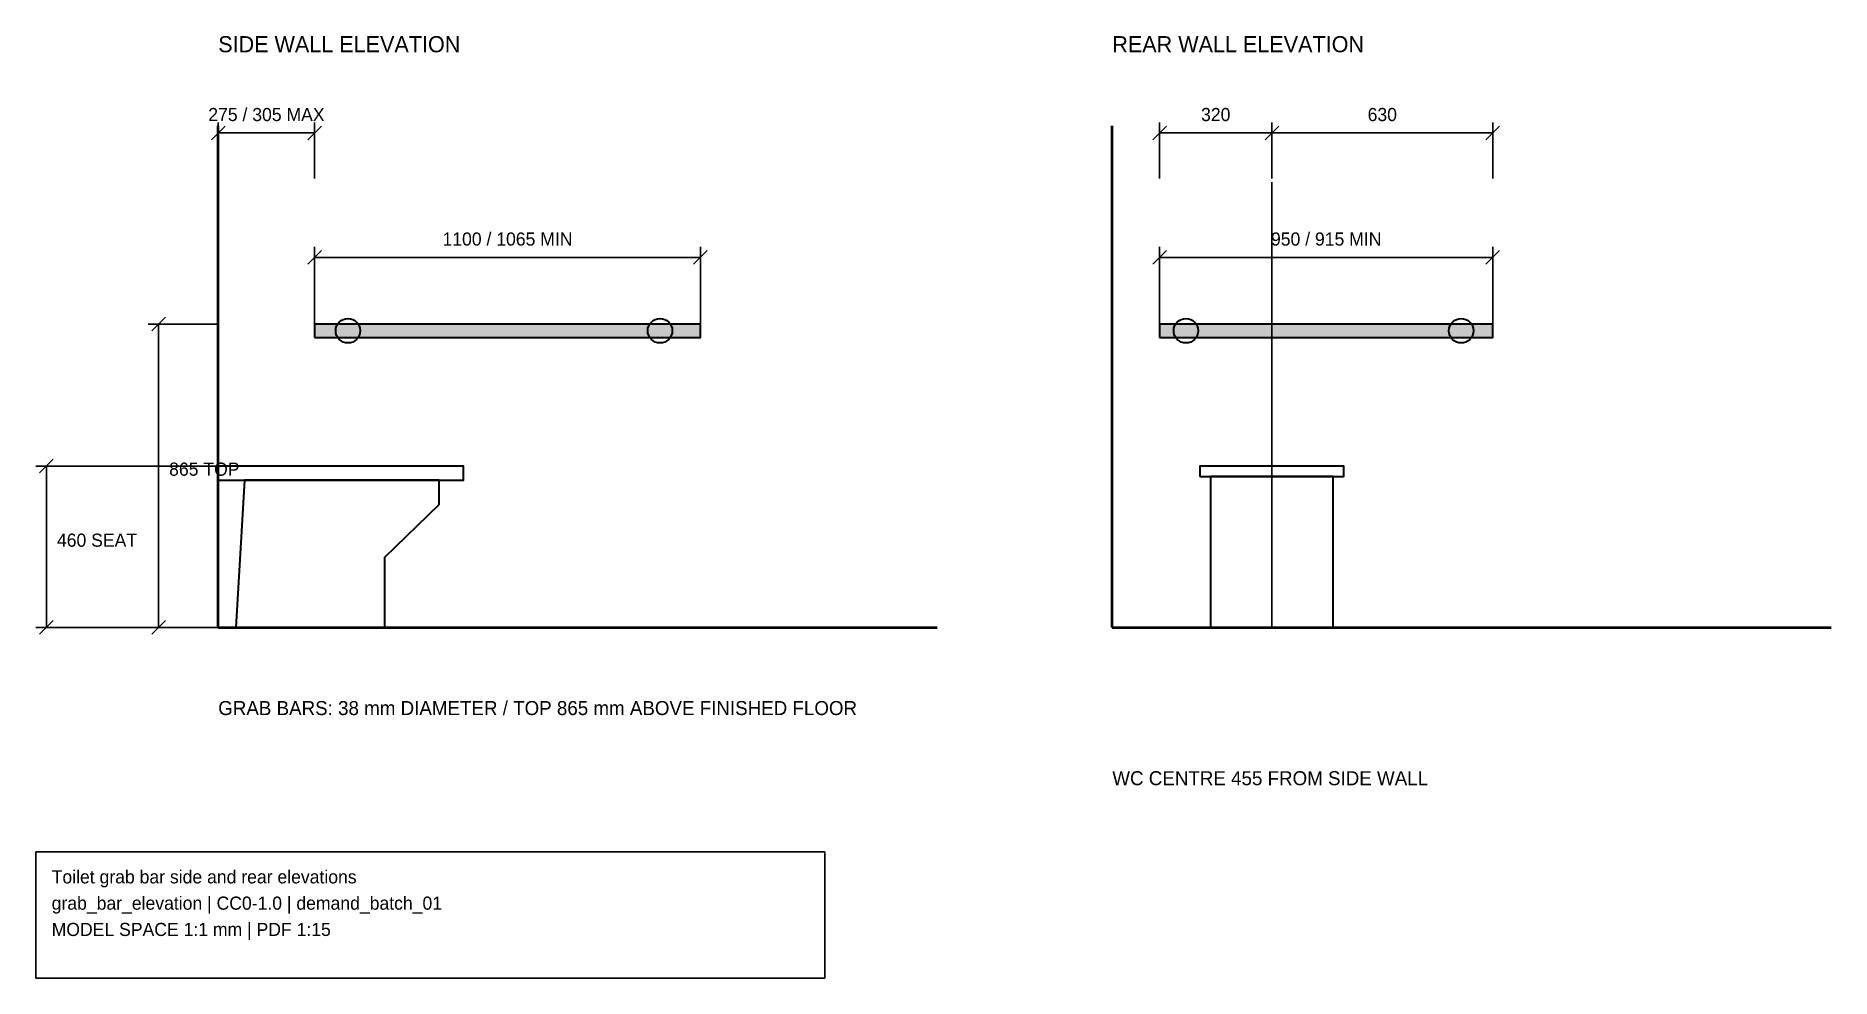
# Model space of a CAD drawing. Header units: millimetres. Extents: x -520 to 4600, y -1000 to 1687.
import ezdxf
from ezdxf.enums import TextEntityAlignment as Align

# ---------------------------------------------------------------- set-up
doc = ezdxf.new("R2010")
doc.units = ezdxf.units.MM
for name, color, linetype, lineweight, true_color in [('DIMENSIONS', 7, 'Continuous', 30, 0x233842), ('FIXTURES', 7, 'Continuous', 40, 0x14242c), ('TEXT', 7, 'Continuous', 25, 0x101820), ('TITLE_BLOCK', 7, 'Continuous', 30, 0x101820), ('WALLS', 7, 'Continuous', 50, 0x101820)]:
    doc.layers.add(name, color=color, linetype=linetype, lineweight=lineweight, true_color=true_color)

msp = doc.modelspace()

# ---------------------------------------------------------------- hatches: boundary and pattern name
at = {"layer": 'FIXTURES'}
for points in [[(275, 827), (1375, 827), (1375, 865), (275, 865)], [(2685, 827), (3635, 827), (3635, 865), (2685, 865)]]:
    msp.add_hatch(color=7, dxfattribs=at).paths.add_polyline_path(points)

# ---------------------------------------------------------------- linework, layer by layer
at = {"layer": 'DIMENSIONS'}
for p, q in [((0, 1280), (0, 1440)), ((275, 1280), (275, 1440)), ((2685, 1280), (2685, 1440)), ((3005, 1280), (3005, 1440)), ((3005, 1280), (3005, 1440)), ((3635, 1280), (3635, 1440)), ((-19.5, 1390.5), (19.5, 1429.5)), ((0, 1410), (275, 1410)), ((255.5, 1390.5), (294.5, 1429.5)), ((2665.5, 1390.5), (2704.5, 1429.5)), ((2685, 1410), (3005, 1410)), ((2985.5, 1390.5), (3024.5, 1429.5)), ((2985.5, 1390.5), (3024.5, 1429.5)), ((3005, 1410), (3635, 1410)), ((3615.5, 1390.5), (3654.5, 1429.5)), ((3005, 0), (3005, 1270)), ((275, 865), (275, 1085)), ((1375, 865), (1375, 1085)), ((2685, 865), (2685, 1085)), ((3635, 865), (3635, 1085)), ((255.5, 1035.5), (294.5, 1074.5)), ((275, 1055), (1375, 1055)), ((1355.5, 1035.5), (1394.5, 1074.5)), ((2665.5, 1035.5), (2704.5, 1074.5)), ((2685, 1055), (3635, 1055)), ((3615.5, 1035.5), (3654.5, 1074.5)), ((-189.5, 845.5), (-150.5, 884.5)), ((0, 865), (-200, 865)), ((-170, 0), (-170, 865)), ((-509.5, 440.5), (-470.5, 479.5)), ((0, 460), (-520, 460)), ((-490, 0), (-490, 460)), ((0, 0), (-520, 0)), ((-509.5, -19.5), (-470.5, 19.5)), ((0, 0), (-200, 0)), ((-189.5, -19.5), (-150.5, 19.5))]:
    msp.add_line(p, q, dxfattribs=at)
at = {"layer": 'FIXTURES'}
for points in [[(275, 827), (1375, 827), (1375, 865), (275, 865)], [(2685, 827), (3635, 827), (3635, 865), (2685, 865)], [(0, 420), (700, 420), (700, 460), (0, 460)], [(50, 0), (475, 0), (475, 200), (630, 350), (630, 420), (75, 420)], [(2800, 430), (3210, 430), (3210, 460), (2800, 460)], [(2830, 0), (3180, 0), (3180, 430), (2830, 430)]]:
    msp.add_lwpolyline(points, close=True, dxfattribs=at)
for centre in [(370, 846), (1260, 846), (2760, 846), (3545, 846)]:
    msp.add_circle(centre, 35, dxfattribs=at)
at = {"layer": 'TITLE_BLOCK'}
msp.add_lwpolyline([(-520, -1000), (1730, -1000), (1730, -640), (-520, -640)], close=True, dxfattribs=at)
at = {"layer": 'WALLS'}
for p, q in [((0, 0), (0, 1430)), ((2550, 0), (2550, 1430)), ((0, 0), (2050, 0)), ((2550, 0), (4600, 0))]:
    msp.add_line(p, q, dxfattribs=at)

# ---------------------------------------------------------------- texts
at = {"layer": 'DIMENSIONS'}
for s, p in [('275 / 305 MAX', (137.5, 1432.5)), ('320', (2845, 1432.5)), ('630', (3320, 1432.5)), ('1100 / 1065 MIN', (825, 1077.5)), ('950 / 915 MIN', (3160, 1077.5))]:
    msp.add_text(s, height=37.5, dxfattribs=at).set_placement(p, align=Align.BOTTOM_CENTER)
for s, p in [('865 TOP', (-140, 432.5)), ('460 SEAT', (-460, 230))]:
    msp.add_text(s, height=37.5, dxfattribs=at).set_placement(p)
at = {"layer": 'TEXT'}
for s, height, p in [('SIDE WALL ELEVATION', 46, (0, 1640)), ('REAR WALL ELEVATION', 46, (2550, 1640)), ('GRAB BARS: 38 mm DIAMETER / TOP 865 mm ABOVE FINISHED FLOOR', 40, (0, -250)), ('WC CENTRE 455 FROM SIDE WALL', 40, (2550, -450))]:
    msp.add_text(s, height=height, dxfattribs=at).set_placement(p)
at = {"layer": 'TITLE_BLOCK'}
for s, p in [('Toilet grab bar side and rear elevations', (-475, -730)), ('grab_bar_elevation | CC0-1.0 | demand_batch_01', (-475, -805)), ('MODEL SPACE 1:1 mm | PDF 1:15', (-475, -880))]:
    msp.add_text(s, height=37.5, dxfattribs=at).set_placement(p)

doc.saveas('drawing.dxf')
